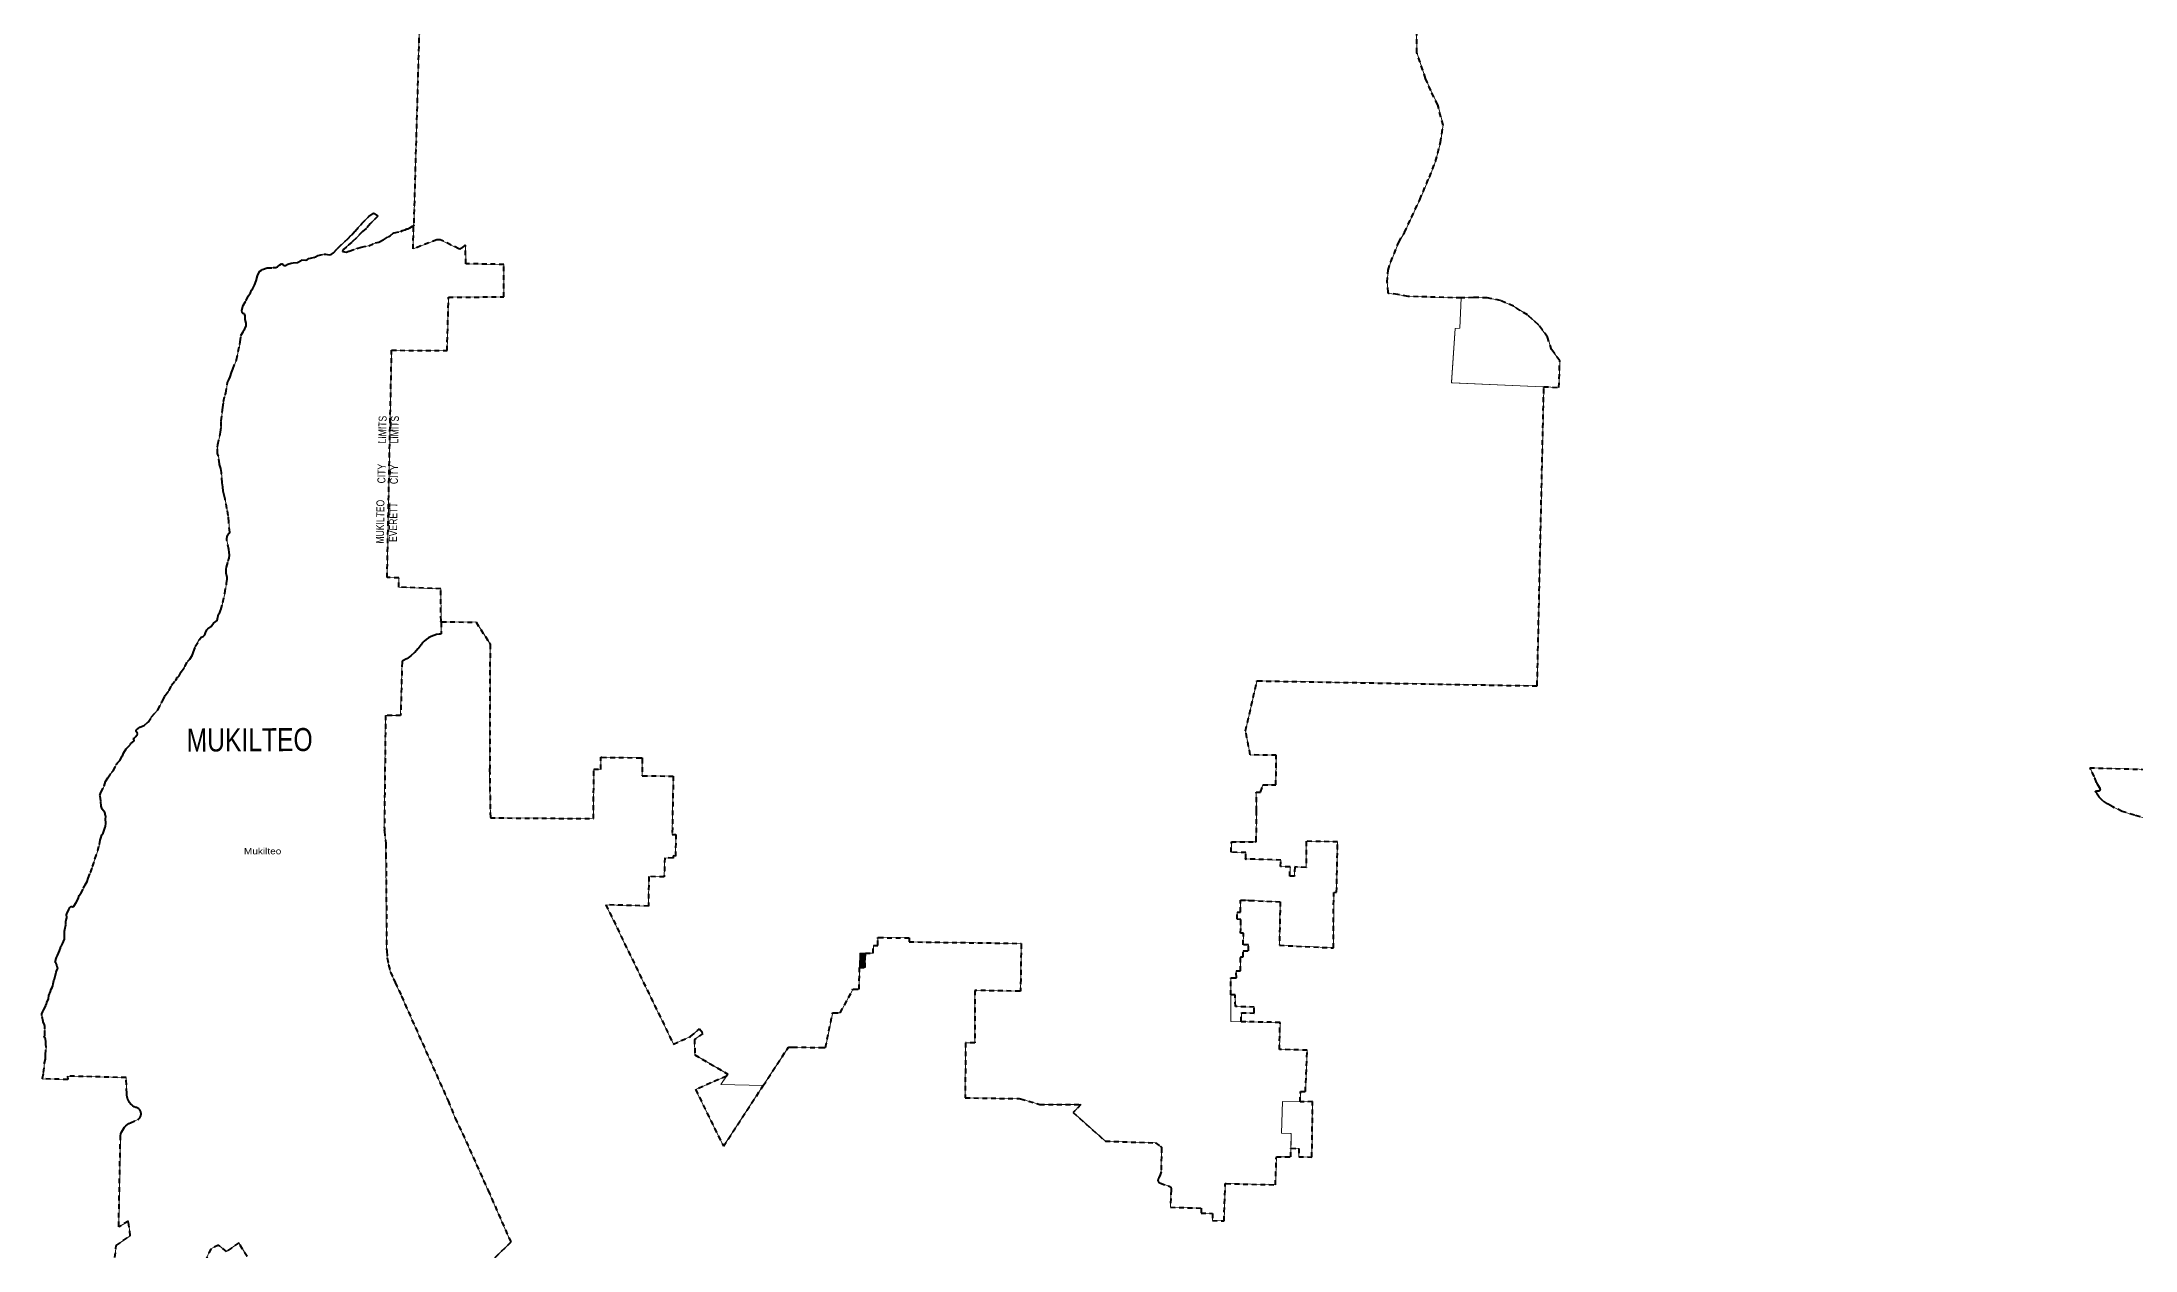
# Model space of a CAD drawing. Header units: feet. Extents: x -903180 to 1023491, y -707744 to 564635.
# Drawn here: x -327667 to -274972, y 142515 to 172923 of the extents above; entities that cross this region are included whole.
import ezdxf

# ---------------------------------------------------------------- set-up
doc = ezdxf.new("R2010")
doc.units = ezdxf.units.FT
doc.header["$LTSCALE"] = 80
doc.header["$PDMODE"] = 32
doc.header["$PDSIZE"] = 40
doc.linetypes.add('SHORT_DASHED', pattern=[2.7, 1.5, -1.2])
doc.layers.add('13', color=7, linetype='SHORT_DASHED', lineweight=40)
doc.layers.add('58', color=7, linetype='Continuous', lineweight=13)
for name, color, linetype in [('14', 7, 'Continuous'), ('15', 7, 'Continuous'), ('36', 7, 'Continuous')]:
    doc.layers.add(name, color=color, linetype=linetype)

msp = doc.modelspace()

# ---------------------------------------------------------------- hatches: boundary and pattern name
at = {"layer": '58'}
msp.add_hatch(color=256, dxfattribs=at).paths.add_polyline_path([(-307074.64, 149985.5), (-306934.54, 149988.1), (-306943.16, 149625.66), (-307083.69, 149625.49)])

# ---------------------------------------------------------------- linework, layer by layer
at = {"layer": '13'}
for p, q in [((-293055.08, 172654.9), (-293058.6, 173225.76)), ((-319184.71, 167886.34), (-319064.07, 167942.91)), ((-322895.04, 164604.69), (-322862.07, 164690.28)), ((-325298.49, 155440.83), (-325258.33, 155499.98)), ((-306934.54, 149988.1), (-306740.77, 149984.87)), ((-327265.49, 149607.32), (-327278.64, 149638.71)), ((-297737.6, 148941.4), (-297734.86, 149349.27)), ((-325488.62, 143240.23), (-325712.67, 143112.44))]:
    msp.add_line(p, q, dxfattribs=at)
for points in [[(-318071.22, 176692.96), (-318307.02, 168317.6), (-318315.13, 168297.6)], [(-297734.86, 149349.27), (-297734.75, 149371.27), (-297714.76, 149371.09), (-297597.82, 149370.04), (-297598.86, 149543.48), (-297496.98, 149541.47), (-297492.95, 149896.41), (-297427.65, 149896.16), (-297426.4, 150043.64), (-297291.27, 150045.65), (-297289.97, 150194.83), (-297422.91, 150194.38), (-297420.39, 150490.33), (-297488.96, 150490.33), (-297486.03, 150692.41), (-297485.74, 150712.35), (-297485.27, 150732.41), (-297482.77, 150838.01), (-297579.32, 150841.04), (-297577.95, 151022.28), (-297493.96, 151022.66), (-297490.91, 151323.25), (-297298.84, 151318.11), (-297278.67, 151316.72), (-297258.84, 151315.85), (-296494.61, 151282.43), (-296512.79, 150186.42), (-295153.69, 150121.01), (-295146.64, 151517.27), (-295072.73, 151519.7), (-295048.1, 152788.2), (-295836.65, 152804.03), (-295843.12, 152147.29), (-296127.69, 152157.13), (-296137.74, 151922.82), (-296251.58, 151926.72), (-296244.9, 152157.72), (-296485.85, 152167.67), (-296478.67, 152332.04), (-297362.07, 152358.74), (-297360.42, 152518.67), (-297725.28, 152530.7), (-297723.05, 152793.02), (-297115.54, 152788.98), (-297095.54, 152788.85), (-297095.44, 152808.88), (-297091.48, 153576.46), (-297094.64, 154044.34), (-296987.24, 154039.57), (-296928.42, 154227.7), (-296601.31, 154224.77), (-296593.63, 154967.42), (-297245.69, 154979.92), (-297364.52, 155580.29), (-297083.52, 156821.65), (-297079, 156841.62), (-297060.68, 156841.29), (-290044.05, 156714.91), (-290024.02, 156714.55), (-290023.61, 156733.39), (-289857.09, 164223.4), (-289856.65, 164243.33), (-289476, 164224.86), (-289455.41, 164897.51), (-289661.32, 165178.93), (-289764.28, 165494.67), (-289990.79, 165803.54), (-290265.34, 166050.64), (-290622.26, 166270.28), (-290951.72, 166414.42), (-291281.19, 166483.06), (-291631.24, 166489.92), (-291941.28, 166478.36), (-293275.79, 166518.03), (-293533.16, 166563.15), (-293756.46, 166594.6), (-293772.67, 166596.89), (-293775.13, 166617.42), (-293775.94, 166624.15), (-293799.61, 166873.97), (-293776.72, 167177.22), (-293708.06, 167389.22), (-293508.21, 167885.07), (-293367.85, 168128.86), (-293188.3, 168505.43), (-292982.07, 168951.9), (-292739.32, 169519.41), (-292583.56, 169910.77), (-292459.18, 170389.79), (-292393.81, 170831.78), (-292527.93, 171338.58), (-292704.83, 171695.39), (-292833.2, 172002.68), (-293055.08, 172654.9)], [(-322862.07, 164690.28), (-322763.96, 164922.9), (-322725.03, 165131.22), (-322685.25, 165303.24), (-322676.89, 165375.53), (-322655.8, 165530.01), (-322596.22, 165628.85), (-322574.56, 165676.52), (-322553.6, 165702.04), (-322527.12, 165773.73), (-322526.86, 165844.27), (-322550.03, 165937.71), (-322549.96, 166002.19), (-322551.27, 166024.4), (-322563.59, 166079.21), (-322607.52, 166090.7), (-322622.83, 166115.37), (-322635.36, 166164.14), (-322626.02, 166204.15), (-322599.15, 166287.92), (-322524.59, 166414.49), (-322472.81, 166521.64), (-322415.58, 166610.48), (-322391.44, 166672.17), (-322355.75, 166717.37), (-322310.85, 166798.55), (-322269, 166910.06), (-322245.89, 167002.01), (-322245.56, 167012.09), (-322234.08, 167056.04), (-322176.72, 167148.91), (-322139.47, 167179.96), (-322110.91, 167191.13), (-321992.63, 167237.7), (-321845.51, 167241.02), (-321776.86, 167246.87), (-321738.18, 167259.73), (-321674.13, 167310.06), (-321632.99, 167336.96), (-321612.74, 167340.34), (-321606.37, 167337.98), (-321585.82, 167303.75), (-321575.15, 167297.98), (-321571.9, 167296.22), (-321559.83, 167295.83), (-321531.66, 167294.93), (-321472.09, 167331.3), (-321388.71, 167356.82), (-321338.15, 167363.26), (-321231.08, 167373.91), (-321141.08, 167417.36), (-321122.33, 167436.91), (-321023.89, 167429.71), (-320983.2, 167442.5), (-320948.03, 167471.6), (-320818.37, 167495.64), (-320781.52, 167514.6), (-320718.05, 167546.82), (-320567.95, 167580.27), (-320559.84, 167582.02), (-320523.57, 167582.87), (-320435.51, 167565.92), (-320385.03, 167570.34), (-320321.1, 167616.65), (-320220.98, 167724.26), (-320202.02, 167749.85), (-319961.34, 167969.82), (-319863.55, 168067.42), (-319783.98, 168161.6), (-319612.73, 168351.55), (-319437.85, 168529.3), (-319353.36, 168589.05), (-319338.88, 168600.68), (-319318.44, 168610.09), (-319304.49, 168605.62), (-319215.78, 168546.32), (-319210.01, 168538.08), (-319401.64, 168340.72), (-319501.96, 168227.07), (-319601.38, 168141.6), (-319757.51, 167983.4), (-319863.42, 167884.04), (-319996.05, 167767.4), (-320062.57, 167703.04), (-320096.32, 167655.76), (-320096.71, 167643.68), (-320090.67, 167643.48), (-320002.48, 167630.56), (-319939.34, 167652.72), (-319927.14, 167656.35), (-319741.75, 167722.93), (-319625.91, 167755.47), (-319433.44, 167791.59), (-319270.05, 167862.89), (-319184.71, 167886.34)], [(-319064.07, 167942.91), (-318950.9, 168017.87), (-318897.88, 168038.32), (-318816.89, 168114.3), (-318800.6, 168119.83), (-318626.44, 168150.48), (-318585.36, 168175.36), (-318530.52, 168189.71), (-318522.28, 168195.49), (-318481.27, 168218.36), (-318452.98, 168221.47), (-318401.9, 168244.01), (-318335.13, 168285.25), (-318315.13, 168297.6)], [(-317622.75, 158329.3), (-317618.22, 158349.3), (-317626.66, 159158.2), (-318684.65, 159201.06), (-318678.91, 159430.86), (-318975.4, 159443.38), (-318862.75, 165161.76), (-317465.8, 165151.9), (-317429.25, 166500.87), (-316040.07, 166503.26), (-316036.67, 167321.64), (-316997.77, 167339), (-316999.19, 167790.5), (-316999.24, 167808.15), (-317019.25, 167796.81), (-317128.97, 167718.06), (-317145.16, 167706.44), (-317168.97, 167717.8), (-317638.37, 167941.76), (-317722.94, 167941.56), (-318321.72, 167710.65), (-318310.09, 168277.6), (-318315.13, 168297.6)], [(-325258.33, 155499.98), (-325261.7, 155520.25), (-325290.5, 155563.48), (-325289.09, 155607.77), (-325280.98, 155609.52), (-325196.37, 155673.3), (-325092.09, 155722.33), (-324994.84, 155803.83), (-324904, 155935.92), (-324751.25, 156114.37), (-324650.89, 156292.49), (-324648.16, 156314.57), (-324627.27, 156338.08), (-324569.07, 156457.1), (-324560.37, 156476.97), (-324465.77, 156600.88), (-324401.21, 156729.78), (-324294.41, 156857.32), (-324268.72, 156904.86), (-324266.06, 156924.92), (-324247.7, 156932.39), (-324214.41, 156965.57), (-324156.59, 157072.53), (-324063.75, 157204.54), (-323988.93, 157339.16), (-323943, 157390.07), (-323883.76, 157478.84), (-323870.39, 157518.71), (-323846.64, 157568.32), (-323803.95, 157705.99), (-323712.2, 157866.25), (-323701.69, 157880.02), (-323653.29, 157944.97), (-323604.56, 157957.49), (-323567.06, 157996.59), (-323545.19, 158050.3), (-323510.54, 158125.75), (-323489.58, 158151.27), (-323407.17, 158209.07), (-323386.16, 158236.61), (-323345.92, 158297.78), (-323284.41, 158332.07), (-323257.29, 158361.42), (-323243.8, 158405.32), (-323216.02, 158517.27), (-323184.29, 158564.61), (-323168.66, 158612.47), (-323164.11, 158628.44), (-323111.82, 158814.16), (-323062.12, 159044.29), (-323015.92, 159290.66), (-322998.41, 159396.89), (-323001.07, 159439.3), (-323029.68, 159551.05), (-323030.52, 159649.82), (-323022.74, 159703.98), (-322977.45, 159859.69), (-322954.93, 159933.52), (-322944.55, 160005.73), (-322954.15, 160082.62), (-322957.99, 160151.25), (-323007.05, 160378.53), (-323010.42, 160398.78), (-323001.4, 160491.19), (-322965.52, 160542.43), (-322940.73, 160561.78), (-322938, 160583.86), (-322960, 160838.47), (-322972.73, 161006.13), (-323007.45, 161178.53), (-323054.1, 161417.82), (-323081.1, 161517.43), (-323101.99, 161618.86), (-323108.55, 161727.89), (-323131.46, 161829.38), (-323145.48, 162081.73), (-323162.16, 162189.06), (-323195.25, 162286.86), (-323192.72, 162302.89), (-323218.67, 162497.18), (-323244.7, 162564.52), (-323247.68, 162721.8), (-323237.51, 162787.96), (-323166.98, 163102.08), (-323152.25, 163246.69), (-323149.85, 163383.65), (-323110.79, 163720.94), (-323091.84, 163871.46), (-323054.08, 164043.54), (-323038.83, 164079.33), (-322993.73, 164353.96), (-322970.11, 164399.54), (-322959.54, 164415.32), (-322922.88, 164490.72), (-322895.04, 164604.69)], [(-317622.75, 158329.3), (-317617.8, 158309.3), (-317615.02, 158042.48), (-317614.81, 158022.74), (-317637.62, 158020.63), (-317662.76, 158018.31), (-317733.19, 158005.69), (-317801.91, 157985.76), (-317868.18, 157958.77), (-317931.26, 157924.99), (-317990.46, 157884.81), (-318045.14, 157838.66), (-318076.81, 157805.67), (-318096.79, 157784.85), (-318109.23, 157765.67), (-318121.76, 157746.36), (-318198.54, 157644.76), (-318285.52, 157551.74), (-318381.74, 157468.32), (-318486.16, 157395.42), (-318577.63, 157344.88), (-318597.34, 157334.72), (-318597.91, 157313.83), (-318634.69, 155973.36), (-319014.52, 155972.97), (-319045.84, 153171.03), (-319046.07, 153151.03), (-319045.01, 153131.03), (-319045.47, 153097.32), (-319045.62, 153085.89), (-319042.54, 153057.32), (-319008.45, 152740.87), (-319004.65, 152481), (-318986.97, 150080.54), (-318986.83, 150060.35), (-318985.35, 150040.54), (-318973, 149874.58), (-318939.8, 149691.08), (-318887.6, 149512.05), (-318816.98, 149339.46), (-318773.56, 149253.52), (-318614.62, 148906.6), (-317439.91, 146271.1), (-317259.93, 145838.56), (-317076.66, 145447.78), (-316433.68, 144016.32), (-315860.02, 142715.58), (-316350.88, 142240.4)], [(-317622.75, 158329.3), (-317602.75, 158329.04), (-316736, 158317.65), (-316400.23, 157796.42), (-316384.33, 157771.73), (-316384.37, 157756.42), (-316393.24, 154646.07), (-316395.69, 154626.07), (-316395.38, 154606.07), (-316376.85, 153393.96), (-313782.3, 153375.2), (-313770.65, 154615.64), (-313595.93, 154614.9), (-313593.59, 154897.48), (-313593.43, 154917.48), (-313573.43, 154917.24), (-312576.32, 154905.39), (-312556.32, 154905.15), (-312556.38, 154885.15), (-312557.51, 154470.16), (-312557.55, 154452.36), (-312537.56, 154452.13), (-311773.14, 154443.61), (-311797.93, 152973.24), (-311705.21, 152975.94), (-311719.11, 152433.59), (-311777.28, 152435.32), (-311777.28, 152380.39), (-311987.45, 152386.54), (-312000.85, 151906.81), (-312387.93, 151914.83), (-312395.93, 151175.11), (-313468.68, 151205.71), (-311768.92, 147698.48), (-311334.21, 147892.02), (-311114.13, 148082.38), (-311026.57, 147970), (-311235.64, 147816.25), (-311231.12, 147431.63), (-310397.22, 146947.13), (-310433.3, 146894.79), (-311209.25, 146554.54), (-310509.86, 145128.72), (-309508.92, 146654.03), (-308873.52, 147621.31), (-308800.78, 147622.43), (-308780.88, 147622.4), (-308760.78, 147622.22), (-308072.16, 147616.04), (-307940.79, 147612.19), (-307759.76, 148489.38), (-307740.91, 148489.38), (-307566.58, 148489.38), (-307258.65, 149060.04), (-307247.88, 149079.99), (-307233.76, 149079.87)], [(-327278.64, 149638.71), (-327286.93, 149696.62), (-327308.37, 149728.67), (-327330.91, 149760.5), (-327320.37, 149794.63), (-327305.39, 149852.24), (-327299.53, 149875.66), (-327272.57, 149933.14), (-327222.73, 150048.74), (-327215.88, 150068.2), (-327200.53, 150113.12), (-327193.99, 150131.85), (-327187.36, 150150.97), (-327185.67, 150153.73), (-327175.95, 150172.52), (-327149.98, 150221.68), (-327136.56, 150247.02), (-327132.03, 150257.9), (-327122.7, 150281.77), (-327098.99, 150342.41), (-327100.15, 150437.75), (-327100.21, 150539.16), (-327090.61, 150586.22), (-327062.45, 150713.05), (-327062.01, 150781.99), (-327052.84, 150825.29), (-327038.93, 150880.97), (-327039.92, 150894.01), (-327043.23, 150955.21), (-327039.37, 150979.52), (-326988.85, 151083.25), (-326980.46, 151101.37), (-326962.79, 151138.05), (-326948.43, 151153.51), (-326940.04, 151161.02), (-326920.6, 151165.88), (-326903.82, 151159.25), (-326896.75, 151157.49), (-326870.69, 151151.74), (-326858.32, 151168.09), (-326803.99, 151264.42), (-326754.95, 151355.89), (-326723.79, 151439.41), (-326690.9, 151480.06), (-326683.84, 151493.32), (-326616.25, 151621.02), (-326593.72, 151685.98), (-326574.73, 151705.42), (-326529.45, 151788.94), (-326500.29, 151873.78), (-326442.87, 152014.52), (-326389.12, 152167.19), (-326330.92, 152356.41), (-326260.45, 152569.27), (-326219.37, 152724.8), (-326197.05, 152832.17), (-326186.01, 152882.1), (-326153.32, 152964.73), (-326123.94, 153006.26), (-326098.32, 153087.56), (-326076.28, 153156.96), (-326068.29, 153172.4), (-326058.57, 153258.12), (-326062.99, 153366.82), (-326053.27, 153415.42), (-326063.93, 153460.57), (-326070.28, 153480.57), (-326075.05, 153500.57), (-326081, 153525.56), (-326144.52, 153616.26), (-326176.45, 153687.81), (-326186.32, 153819.1), (-326204.17, 153952.67), (-326179.45, 154032.47), (-326097.7, 154195.07), (-326065.91, 154306.89), (-326002.39, 154403.58), (-325907.21, 154545.6), (-325871.85, 154580.73), (-325794.71, 154725.34), (-325788.16, 154741.25), (-325766.75, 154780.86), (-325702.38, 154841.26), (-325638.47, 154950.03), (-325611.87, 155025.74), (-325548.16, 155128.47), (-325444.14, 155231.92), (-325426.95, 155265.62), (-325389.97, 155288.62), (-325346.24, 155333.55), (-325343.84, 155345.56), (-325358.76, 155382.31), (-325350.14, 155400.18), (-325331.64, 155411.67), (-325298.49, 155440.83)], [(-274640.23, 153360.06), (-274990.66, 153458.53), (-275296.08, 153557.18), (-275536.63, 153671.52), (-275563.19, 153684.15), (-275576.63, 153692.41), (-275665.07, 153746.77), (-275782.57, 153821.61), (-275879.6, 153912.19), (-275949.94, 154028.46), (-275967.23, 154073.16), (-275947.19, 154066.72), (-275947.07, 154072.78), (-275882.59, 154071.54), (-275845.74, 154101.08), (-275853.22, 154131.47), (-275909.88, 154225.3), (-275921.62, 154243.68), (-275929.25, 154266.01), (-275947.04, 154284.5), (-276002.61, 154434.78), (-276087.87, 154613.86), (-276096.7, 154627.69), (-276113.72, 154652.64), (-273834.88, 154590.53)], [(-306740.77, 149984.87), (-306733.37, 150183.91), (-306622.45, 150183.91), (-306622.44, 150357.53), (-306622.44, 150380.38), (-306602.44, 150380.17), (-305834.06, 150372.13), (-305833.6, 150272.67), (-303033.36, 150234.25), (-303013.36, 150233.97), (-303013.66, 150213.76), (-303026.88, 149331.99), (-303031.41, 149051.89), (-303031.73, 149031.95), (-303048.08, 149032.21), (-304184.27, 149050.45), (-304181.84, 147729.86), (-304417.6, 147731.44), (-304421.38, 146346.62), (-303072.8, 146328.19), (-303062.79, 146328.05), (-303032.8, 146319.52), (-302544.38, 146180.55), (-301515.73, 146177.36), (-301707.53, 145978.8), (-300895.35, 145257.65), (-299634.32, 145214.82), (-299505.79, 145120.74), (-299482.02, 145103.34), (-299482.26, 145086.1), (-299490.58, 144482.44), (-299517.17, 144405.7), (-299551.64, 144332.16), (-299555.15, 144325.66), (-299559.92, 144318.81), (-299563.95, 144311.5), (-299567.2, 144303.81), (-299569.62, 144295.83), (-299571.2, 144287.63), (-299571.91, 144279.31), (-299571.74, 144270.97), (-299570.71, 144262.69), (-299568.81, 144254.56), (-299566.08, 144246.67), (-299562.54, 144239.11), (-299558.22, 144231.97), (-299553.19, 144225.31), (-299547.48, 144219.22), (-299541.17, 144213.76), (-299534.32, 144208.98), (-299527.01, 144204.95), (-299519.32, 144201.71), (-299511.34, 144199.28), (-299509.27, 144198.8), (-299312.36, 144132.47), (-299288.9, 144125.89), (-299272.36, 144118.99), (-299270.95, 144118.21), (-299264.9, 144113.96), (-299259.34, 144109.1), (-299254.31, 144103.69), (-299249.87, 144097.78), (-299246.08, 144091.45), (-299242.97, 144084.75), (-299240.58, 144077.76), (-299238.93, 144070.56), (-299238.84, 144069.79), (-299238.41, 144049.79), (-299239.17, 144029.79), (-299255.67, 143594.43), (-298482.09, 143573.66), (-298487.02, 143445.46), (-298195.28, 143439.06), (-298197.77, 143256.72), (-297908.23, 143251.41), (-297876.68, 144168.85), (-297875.99, 144188.85), (-297856.04, 144188.37), (-296612.96, 144158.45), (-296590.34, 144860.28), (-296228.1, 144860.3), (-296222.71, 145078.46), (-296022.33, 145073.79), (-296024.97, 144863.79), (-295695.05, 144856.1), (-295677.49, 146251.07), (-295994.49, 146243.57), (-295983.6, 146507.31), (-295857.84, 146506.12), (-295814.09, 147546.58), (-296512.4, 147563.96), (-296497.82, 148244.71), (-297474.06, 148262.45), (-297471.48, 148489.35), (-297149.7, 148482.5), (-297146.28, 148631.48), (-297623.03, 148646.08)], [(-307233.76, 149079.87), (-307094.39, 149078.66), (-307083.69, 149625.49), (-306943.16, 149625.66), (-306934.54, 149988.1)], [(-325712.67, 143112.44), (-325732.67, 143099.04), (-325732.28, 143119.04), (-325687.98, 145391.14), (-325676.59, 145438.38), (-325660.33, 145484.17), (-325639.37, 145528.01), (-325613.94, 145569.42), (-325584.32, 145607.95), (-325550.84, 145643.17), (-325513.86, 145674.69), (-325473.79, 145702.18), (-325437.73, 145722.09), (-325251.3, 145800.11), (-325236.79, 145809.68), (-325223.36, 145820.72), (-325211.15, 145833.1), (-325200.31, 145846.69), (-325190.94, 145861.34), (-325183.16, 145876.88), (-325177.05, 145893.16), (-325172.67, 145909.98), (-325170.07, 145927.17), (-325169.29, 145944.54), (-325170.32, 145961.89), (-325173.17, 145979.04), (-325177.79, 145995.8), (-325184.13, 146011.99), (-325192.14, 146027.42), (-325201.71, 146041.93), (-325212.75, 146055.37), (-325225.13, 146067.57), (-325238.72, 146078.41), (-325253.36, 146087.78), (-325268.91, 146095.56), (-325285.18, 146101.67), (-325302.01, 146106.05), (-325304.75, 146106.59), (-325339.82, 146124.06), (-325372.88, 146145.11), (-325403.56, 146169.49), (-325431.52, 146196.95), (-325456.45, 146227.18), (-325478.09, 146259.85), (-325496.19, 146294.6), (-325510.57, 146331.06), (-325521.05, 146368.81), (-325527.53, 146407.46), (-325529.94, 146446.57), (-325529.82, 146459.93), (-325548.41, 146855.43), (-327018.59, 146893.47), (-327014.5, 146807.95), (-327634.76, 146825.5), (-327651.82, 146825.99), (-327648.1, 146846.07), (-327622.3, 146985.41), (-327600.47, 147229.21), (-327575.01, 147323.83), (-327571.37, 147432.99), (-327559.58, 147615.91), (-327562.68, 147704.77), (-327564, 147753.85), (-327573.73, 147834.09), (-327593.62, 147858.19), (-327610.3, 147905.05), (-327593.07, 147903.72), (-327593.19, 147920.6), (-327590.19, 148087.63), (-327593.19, 148117.1), (-327593.29, 148140.68), (-327597.49, 148187.98), (-327633.73, 148263.59), (-327636.85, 148269.93), (-327666.66, 148416.99), (-327664.45, 148463.41), (-327644.78, 148519.55), (-327621.36, 148553.59), (-327564.76, 148672.05), (-327550.65, 148711.97), (-327539.6, 148743.26), (-327502.69, 148842.28), (-327493.05, 148921.75), (-327450.74, 149026.08), (-327429.5, 149081.41), (-327411.01, 149124.55), (-327394.21, 149170.09), (-327383.72, 149217.84), (-327365.27, 149298.96), (-327352.67, 149332.56), (-327324.72, 149443.74), (-327316.98, 149472.26), (-327308.59, 149506.3), (-327297.09, 149534.82), (-327265.49, 149607.32)], [(-297623.03, 148646.08), (-297628.11, 148940.55), (-297737.6, 148941.4)], [(-325830, 142329.74), (-325797.21, 142631.96), (-325440.44, 142877.32), (-325488.62, 143240.23)], [(-322500.63, 142356.8), (-322707.96, 142695.54), (-323017.87, 142481.3), (-323219.19, 142638.04), (-323416.01, 142544.12), (-323555.1, 142246.67)]]:
    msp.add_lwpolyline(points, dxfattribs=at)
at = {"layer": '58'}
for points in [[(-318071.22, 176692.96), (-318307.02, 168317.6), (-318315.13, 168297.6)], [(-297725.28, 152530.7), (-297723.05, 152793.02), (-297115.54, 152788.98), (-297095.54, 152788.85), (-297095.44, 152808.88), (-297091.48, 153576.46), (-297094.64, 154044.34), (-296987.24, 154039.57), (-296928.42, 154227.7), (-296601.31, 154224.77), (-296593.63, 154967.42), (-297245.69, 154979.92), (-297364.52, 155580.29), (-297083.52, 156821.65), (-297079, 156841.62), (-297060.68, 156841.29), (-290044.05, 156714.91), (-290024.02, 156714.55), (-290023.61, 156733.39), (-289857.09, 164223.4), (-289856.65, 164243.33), (-289878.27, 164244.23), (-292160.26, 164338.48), (-292178.89, 164339.25), (-292177.58, 164359.31), (-292090.14, 165705.8), (-291975.71, 165717.92), (-291941.28, 166478.36), (-293275.79, 166518.03), (-293533.16, 166563.15), (-293756.46, 166594.6), (-293772.67, 166596.89), (-293775.13, 166617.42), (-293775.94, 166624.15), (-293799.61, 166873.97), (-293776.72, 167177.22), (-293708.06, 167389.22), (-293508.21, 167885.07), (-293367.85, 168128.86), (-293188.3, 168505.43), (-292982.07, 168951.9), (-292739.32, 169519.41), (-292583.56, 169910.77), (-292459.18, 170389.79), (-292393.81, 170831.78), (-292527.93, 171338.58), (-292704.83, 171695.39), (-292833.2, 172002.68), (-293055.08, 172654.9), (-293058.6, 173225.76)], [(-319064.07, 167942.91), (-319184.71, 167886.34), (-319270.05, 167862.89), (-319433.44, 167791.59), (-319625.91, 167755.47), (-319741.75, 167722.93), (-319927.14, 167656.35), (-319939.34, 167652.72), (-320002.48, 167630.56), (-320090.67, 167643.48), (-320096.71, 167643.68), (-320096.32, 167655.76), (-320062.57, 167703.04), (-319996.05, 167767.4), (-319863.42, 167884.04), (-319757.51, 167983.4), (-319601.38, 168141.6), (-319501.96, 168227.07), (-319401.64, 168340.72), (-319210.01, 168538.08), (-319215.78, 168546.32), (-319304.49, 168605.62), (-319318.44, 168610.09), (-319338.88, 168600.68), (-319353.36, 168589.05), (-319437.85, 168529.3), (-319612.73, 168351.55), (-319783.98, 168161.6), (-319863.55, 168067.42), (-319961.34, 167969.82), (-320202.02, 167749.85), (-320220.98, 167724.26), (-320321.1, 167616.65), (-320385.03, 167570.34), (-320435.51, 167565.92), (-320523.57, 167582.87), (-320559.84, 167582.02), (-320567.95, 167580.27), (-320718.05, 167546.82), (-320781.52, 167514.6), (-320818.37, 167495.64), (-320948.03, 167471.6), (-320983.2, 167442.5), (-321023.89, 167429.71), (-321122.33, 167436.91), (-321141.08, 167417.36), (-321231.08, 167373.91), (-321338.15, 167363.26), (-321388.71, 167356.82), (-321472.09, 167331.3), (-321531.66, 167294.93), (-321559.83, 167295.83), (-321571.9, 167296.22), (-321575.15, 167297.98), (-321585.82, 167303.75), (-321606.37, 167337.98), (-321612.74, 167340.34), (-321632.99, 167336.96), (-321674.13, 167310.06), (-321738.18, 167259.73), (-321776.86, 167246.87), (-321845.51, 167241.02), (-321992.63, 167237.7), (-322110.91, 167191.13), (-322139.47, 167179.96), (-322176.72, 167148.91), (-322234.08, 167056.04), (-322245.56, 167012.09), (-322245.89, 167002.01), (-322269, 166910.06), (-322310.85, 166798.55), (-322355.75, 166717.37), (-322391.44, 166672.17), (-322415.58, 166610.48), (-322472.81, 166521.64), (-322524.59, 166414.49), (-322599.15, 166287.92), (-322626.02, 166204.15), (-322635.36, 166164.14), (-322622.83, 166115.37), (-322607.52, 166090.7), (-322563.59, 166079.21), (-322551.27, 166024.4), (-322549.96, 166002.19), (-322550.03, 165937.71), (-322526.86, 165844.27), (-322527.12, 165773.73), (-322553.6, 165702.04), (-322574.56, 165676.52), (-322596.22, 165628.85), (-322655.8, 165530.01), (-322676.89, 165375.53), (-322685.25, 165303.24), (-322725.03, 165131.22), (-322763.96, 164922.9), (-322862.07, 164690.28), (-322895.04, 164604.69), (-322922.88, 164490.72), (-322959.54, 164415.32), (-322970.11, 164399.54), (-322993.73, 164353.96)], [(-318315.13, 168297.6), (-318335.13, 168285.25), (-318401.9, 168244.01), (-318452.98, 168221.47), (-318481.27, 168218.36), (-318522.28, 168195.49), (-318530.52, 168189.71), (-318585.36, 168175.36), (-318626.44, 168150.48), (-318800.6, 168119.83), (-318816.89, 168114.3), (-318897.88, 168038.32), (-318950.9, 168017.87), (-319064.07, 167942.91)], [(-317622.75, 158329.3), (-317618.22, 158349.3), (-317626.66, 159158.2), (-318684.65, 159201.06), (-318678.91, 159430.86), (-318975.4, 159443.38), (-318862.75, 165161.76), (-317465.8, 165151.9), (-317429.25, 166500.87), (-316040.07, 166503.26), (-316036.67, 167321.64), (-316997.77, 167339), (-316999.19, 167790.5), (-316999.24, 167808.15), (-317019.25, 167796.81), (-317128.97, 167718.06), (-317145.16, 167706.44), (-317168.97, 167717.8), (-317638.37, 167941.76), (-317722.94, 167941.56), (-318321.72, 167710.65), (-318310.09, 168277.6), (-318315.13, 168297.6)], [(-318315.13, 168297.6), (-318310.09, 168277.6), (-318321.72, 167710.65), (-317722.94, 167941.56), (-317638.37, 167941.76), (-317168.97, 167717.8), (-317145.16, 167706.44), (-317128.97, 167718.06), (-317019.25, 167796.81), (-316999.24, 167808.15), (-316999.19, 167790.5), (-316997.77, 167339), (-316036.67, 167321.64), (-316040.07, 166503.26), (-317429.25, 166500.87), (-317465.8, 165151.9), (-318862.75, 165161.76), (-318975.4, 159443.38), (-318678.91, 159430.86), (-318684.65, 159201.06), (-317626.66, 159158.2), (-317618.22, 158349.3), (-317622.75, 158329.3)], [(-322993.73, 164353.96), (-323038.83, 164079.33), (-323054.08, 164043.54), (-323091.84, 163871.46), (-323110.79, 163720.94), (-323149.85, 163383.65), (-323152.25, 163246.69), (-323166.98, 163102.08), (-323237.51, 162787.96), (-323247.68, 162721.8), (-323244.7, 162564.52), (-323218.67, 162497.18), (-323192.72, 162302.89), (-323195.25, 162286.86), (-323162.16, 162189.06), (-323145.48, 162081.73), (-323131.46, 161829.38), (-323108.55, 161727.89), (-323101.99, 161618.86), (-323081.1, 161517.43), (-323054.1, 161417.82), (-323007.45, 161178.53), (-322972.73, 161006.13), (-322960, 160838.47), (-322938, 160583.86), (-322940.73, 160561.78), (-322965.52, 160542.43), (-323001.4, 160491.19), (-323010.42, 160398.78), (-323007.05, 160378.53), (-322957.99, 160151.25), (-322954.15, 160082.62), (-322944.55, 160005.73), (-322954.93, 159933.52), (-322977.45, 159859.69), (-323022.74, 159703.98), (-323030.52, 159649.82), (-323029.68, 159551.05), (-323001.07, 159439.3), (-322998.41, 159396.89), (-323015.92, 159290.66), (-323062.12, 159044.29), (-323111.82, 158814.16), (-323164.11, 158628.44), (-323168.66, 158612.47), (-323184.29, 158564.61), (-323216.02, 158517.27), (-323243.8, 158405.32), (-323257.29, 158361.42), (-323284.41, 158332.07), (-323345.92, 158297.78), (-323386.16, 158236.61), (-323407.17, 158209.07), (-323489.58, 158151.27), (-323510.54, 158125.75), (-323545.19, 158050.3), (-323567.06, 157996.59), (-323604.56, 157957.49), (-323653.29, 157944.97), (-323701.69, 157880.02), (-323712.2, 157866.25), (-323803.95, 157705.99), (-323846.64, 157568.32), (-323870.39, 157518.71), (-323883.76, 157478.84), (-323943, 157390.07), (-323988.93, 157339.16), (-324063.75, 157204.54), (-324156.59, 157072.53), (-324214.41, 156965.57), (-324247.7, 156932.39), (-324266.06, 156924.92), (-324268.72, 156904.86), (-324294.41, 156857.32), (-324401.21, 156729.78), (-324465.77, 156600.88), (-324560.37, 156476.97), (-324569.07, 156457.1), (-324627.27, 156338.08), (-324648.16, 156314.57), (-324650.89, 156292.49), (-324751.25, 156114.37), (-324904, 155935.92), (-324994.84, 155803.83), (-325092.09, 155722.33), (-325196.37, 155673.3), (-325280.98, 155609.52), (-325289.09, 155607.77), (-325290.5, 155563.48), (-325261.7, 155520.25), (-325258.33, 155499.98), (-325298.49, 155440.83), (-325331.64, 155411.67), (-325350.14, 155400.18), (-325358.76, 155382.31), (-325343.84, 155345.56), (-325346.24, 155333.55), (-325389.97, 155288.62), (-325426.95, 155265.62), (-325444.14, 155231.92), (-325548.16, 155128.47)], [(-316350.88, 142240.4), (-315860.02, 142715.58), (-316433.68, 144016.32), (-317076.66, 145447.78), (-317259.93, 145838.56), (-317439.91, 146271.1), (-318614.62, 148906.6), (-318773.56, 149253.52), (-318816.98, 149339.46), (-318887.6, 149512.05), (-318939.8, 149691.08), (-318973, 149874.58), (-318985.35, 150040.54), (-318986.83, 150060.35), (-318986.97, 150080.54), (-319004.65, 152481), (-319008.45, 152740.87), (-319042.54, 153057.32), (-319045.62, 153085.89), (-319045.47, 153097.32), (-319045.01, 153131.03), (-319046.07, 153151.03), (-319045.84, 153171.03), (-319014.52, 155972.97), (-318634.69, 155973.36), (-318597.91, 157313.83), (-318597.34, 157334.72), (-318577.63, 157344.88), (-318486.16, 157395.42), (-318381.74, 157468.32), (-318285.52, 157551.74), (-318198.54, 157644.76), (-318121.76, 157746.36), (-318109.23, 157765.67), (-318096.79, 157784.85), (-318076.81, 157805.67), (-318045.14, 157838.66), (-317990.46, 157884.81), (-317931.26, 157924.99), (-317868.18, 157958.77), (-317801.91, 157985.76), (-317733.19, 158005.69), (-317662.76, 158018.31), (-317637.62, 158020.63), (-317614.81, 158022.74), (-317615.02, 158042.48), (-317617.8, 158309.3), (-317622.75, 158329.3)], [(-317622.75, 158329.3), (-317602.75, 158329.04), (-316736, 158317.65), (-316400.23, 157796.42), (-316384.33, 157771.73), (-316384.37, 157756.42), (-316393.24, 154646.07), (-316395.69, 154626.07), (-316395.38, 154606.07), (-316376.85, 153393.96), (-313782.3, 153375.2), (-313770.65, 154615.64), (-313595.93, 154614.9), (-313593.59, 154897.48), (-313593.43, 154917.48), (-313573.43, 154917.24), (-312576.32, 154905.39), (-312556.32, 154905.15), (-312556.38, 154885.15), (-312557.51, 154470.16), (-312557.55, 154452.36), (-312537.56, 154452.13), (-311773.14, 154443.61), (-311797.93, 152973.24), (-311705.21, 152975.94), (-311719.11, 152433.59), (-311777.28, 152435.32), (-311777.28, 152380.39), (-311987.45, 152386.54), (-312000.85, 151906.81), (-312387.93, 151914.83), (-312395.93, 151175.11), (-313468.68, 151205.71), (-311768.92, 147698.48), (-311334.21, 147892.02), (-311114.13, 148082.38), (-311026.57, 147970), (-311235.64, 147816.25), (-311231.12, 147431.63), (-310397.22, 146947.13), (-310575.17, 146680.03), (-309508.92, 146654.03), (-308873.52, 147621.31), (-308800.78, 147622.43), (-308780.88, 147622.4), (-308760.78, 147622.22), (-308072.16, 147616.04), (-307940.43, 147611.54)], [(-325548.16, 155128.47), (-325611.87, 155025.74), (-325638.47, 154950.03), (-325702.38, 154841.26), (-325766.75, 154780.86), (-325788.16, 154741.25), (-325794.71, 154725.34), (-325871.85, 154580.73), (-325907.21, 154545.6), (-326002.39, 154403.58), (-326065.91, 154306.89), (-326097.7, 154195.07), (-326179.45, 154032.47), (-326204.17, 153952.67), (-326186.32, 153819.1), (-326176.45, 153687.81), (-326144.52, 153616.26), (-326081, 153525.56), (-326075.05, 153500.57), (-326070.28, 153480.57), (-326063.93, 153460.57), (-326053.27, 153415.42), (-326062.99, 153366.82), (-326058.57, 153258.12), (-326068.29, 153172.4), (-326076.28, 153156.96), (-326098.32, 153087.56), (-326123.94, 153006.26), (-326153.32, 152964.73), (-326186.01, 152882.1), (-326197.05, 152832.17), (-326219.37, 152724.8), (-326260.45, 152569.27), (-326330.92, 152356.41), (-326389.12, 152167.19), (-326442.87, 152014.52), (-326500.29, 151873.78), (-326529.45, 151788.94), (-326574.73, 151705.42), (-326593.72, 151685.98), (-326616.25, 151621.02), (-326683.84, 151493.32), (-326690.9, 151480.06), (-326723.79, 151439.41), (-326754.95, 151355.89), (-326803.99, 151264.42), (-326858.32, 151168.09), (-326870.69, 151151.74), (-326896.75, 151157.49), (-326903.82, 151159.25), (-326920.6, 151165.88), (-326940.04, 151161.02), (-326948.43, 151153.51), (-326962.79, 151138.05), (-326980.46, 151101.37), (-326988.85, 151083.25), (-327039.37, 150979.52), (-327043.23, 150955.21), (-327039.92, 150894.01), (-327038.93, 150880.97), (-327052.84, 150825.29), (-327062.01, 150781.99), (-327062.45, 150713.05), (-327090.61, 150586.22), (-327100.21, 150539.16), (-327100.15, 150437.75), (-327098.99, 150342.41), (-327122.7, 150281.77), (-327132.03, 150257.9), (-327136.56, 150247.02), (-327149.98, 150221.68), (-327175.95, 150172.52), (-327185.67, 150153.73), (-327187.36, 150150.97), (-327193.99, 150131.85), (-327200.53, 150113.12), (-327215.88, 150068.2), (-327222.73, 150048.74), (-327272.57, 149933.14), (-327299.53, 149875.66), (-327305.39, 149852.24), (-327320.37, 149794.63), (-327330.91, 149760.5), (-327308.37, 149728.67), (-327286.93, 149696.62), (-327278.64, 149638.71), (-327265.49, 149607.32), (-327297.09, 149534.82), (-327308.59, 149506.3), (-327316.98, 149472.26), (-327324.72, 149443.74), (-327352.67, 149332.56), (-327365.27, 149298.96), (-327383.72, 149217.84), (-327394.21, 149170.09), (-327411.01, 149124.55), (-327429.5, 149081.41), (-327450.74, 149026.08), (-327493.05, 148921.75), (-327502.69, 148842.28), (-327539.6, 148743.26)], [(-273315.62, 154576.34), (-276113.72, 154652.64), (-276096.7, 154627.69), (-276087.87, 154613.86), (-276002.61, 154434.78), (-275947.04, 154284.5), (-275929.25, 154266.01), (-275921.62, 154243.68), (-275909.88, 154225.3), (-275853.22, 154131.47), (-275845.74, 154101.08), (-275882.59, 154071.54), (-275947.07, 154072.78), (-275947.19, 154066.72), (-275967.23, 154073.16), (-275949.94, 154028.46), (-275879.6, 153912.19), (-275782.57, 153821.61), (-275665.07, 153746.77), (-275576.63, 153692.41), (-275563.19, 153684.15), (-275536.63, 153671.52), (-275296.08, 153557.18), (-274990.66, 153458.53), (-274640.23, 153360.06)], [(-297362.07, 152358.74), (-297360.42, 152518.67), (-297725.28, 152530.7)], [(-295072.73, 151519.7), (-295048.1, 152788.2), (-295836.65, 152804.03), (-295843.12, 152147.29), (-296127.69, 152157.13), (-296137.74, 151922.82), (-296251.58, 151926.72), (-296244.9, 152157.72), (-296485.85, 152167.67), (-296478.67, 152332.04), (-297362.07, 152358.74)], [(-303062.79, 146328.05), (-303032.8, 146319.52), (-302544.38, 146180.55), (-301515.73, 146177.36), (-301707.53, 145978.8), (-300895.35, 145257.65), (-299634.32, 145214.82), (-299505.79, 145120.74), (-299482.02, 145103.34), (-299482.26, 145086.1), (-299490.58, 144482.44), (-299517.17, 144405.7), (-299551.64, 144332.16), (-299555.15, 144325.66), (-299559.92, 144318.81), (-299563.95, 144311.5), (-299567.2, 144303.81), (-299569.62, 144295.83), (-299571.2, 144287.63), (-299571.91, 144279.31), (-299571.74, 144270.97), (-299570.71, 144262.69), (-299568.81, 144254.56), (-299566.08, 144246.67), (-299562.54, 144239.11), (-299558.22, 144231.97), (-299553.19, 144225.31), (-299547.48, 144219.22), (-299541.17, 144213.76), (-299534.32, 144208.98), (-299527.01, 144204.95), (-299519.32, 144201.71), (-299511.34, 144199.28), (-299509.27, 144198.8), (-299312.36, 144132.47), (-299288.9, 144125.89), (-299272.36, 144118.99), (-299270.95, 144118.21), (-299264.9, 144113.96), (-299259.34, 144109.1), (-299254.31, 144103.69), (-299249.87, 144097.78), (-299246.08, 144091.45), (-299242.97, 144084.75), (-299240.58, 144077.76), (-299238.93, 144070.56), (-299238.84, 144069.79), (-299238.41, 144049.79), (-299239.17, 144029.79), (-299255.67, 143594.43), (-298482.09, 143573.66), (-298487.02, 143445.46), (-298195.28, 143439.06), (-298197.77, 143256.72), (-297908.23, 143251.41), (-297876.68, 144168.85), (-297875.99, 144188.85), (-297856.04, 144188.37), (-296612.96, 144158.45), (-296590.34, 144860.28), (-296228.1, 144860.3), (-296213.82, 145433.05), (-296213.4, 145449.88), (-296233.32, 145450.71), (-296463.03, 145460.25), (-296435.68, 146259.41), (-295994.49, 146243.57), (-295983.6, 146507.31), (-295857.84, 146506.12), (-295814.09, 147546.58), (-296512.4, 147563.96), (-296497.82, 148244.71), (-297726.6, 148269.56), (-297740, 148269.83), (-297739.91, 148289.96), (-297736.78, 148941.42), (-297734.86, 149349.27), (-297734.75, 149371.27), (-297714.76, 149371.09), (-297597.82, 149370.04), (-297598.86, 149543.48), (-297496.98, 149541.47), (-297492.95, 149896.41), (-297427.65, 149896.16), (-297426.4, 150043.64), (-297291.27, 150045.65), (-297289.97, 150194.83), (-297422.91, 150194.38), (-297420.39, 150490.33), (-297488.96, 150490.33), (-297486.03, 150692.41), (-297485.74, 150712.35), (-297485.27, 150732.41), (-297482.77, 150838.01), (-297579.32, 150841.04), (-297577.95, 151022.28), (-297493.96, 151022.66), (-297490.91, 151323.25), (-297298.84, 151318.11), (-297278.67, 151316.72)], [(-297278.67, 151316.72), (-297258.84, 151315.85), (-296494.61, 151282.43), (-296512.79, 150186.42), (-295153.69, 150121.01), (-295146.64, 151517.27), (-295072.73, 151519.7)], [(-307759.76, 148489.38), (-307740.91, 148489.38), (-307566.58, 148489.38), (-307258.65, 149060.04), (-307247.88, 149079.99), (-307233.76, 149079.87), (-307094.39, 149078.66), (-307074.64, 149985.5), (-306740.77, 149984.87), (-306733.37, 150183.91), (-306622.45, 150183.91), (-306622.44, 150357.53), (-306622.44, 150380.38), (-306602.44, 150380.17), (-305834.06, 150372.13), (-305833.6, 150272.67), (-303033.36, 150234.25), (-303013.36, 150233.97), (-303013.66, 150213.76), (-303026.88, 149331.99), (-303031.41, 149051.89), (-303031.73, 149031.95)], [(-327564.76, 148672.05), (-327621.36, 148553.59), (-327644.78, 148519.55), (-327664.45, 148463.41), (-327666.66, 148416.99), (-327636.85, 148269.93), (-327633.73, 148263.59), (-327597.49, 148187.98), (-327593.29, 148140.68), (-327593.19, 148117.1), (-327590.19, 148087.63), (-327593.19, 147920.6), (-327593.07, 147903.72), (-327610.3, 147905.05), (-327593.62, 147858.19), (-327573.73, 147834.09), (-327564, 147753.85), (-327562.68, 147704.77), (-327559.58, 147615.91), (-327571.37, 147432.99), (-327575.01, 147323.83), (-327600.47, 147229.21), (-327622.3, 146985.41), (-327648.1, 146846.07), (-327651.82, 146825.99), (-327634.76, 146825.5), (-327014.5, 146807.95), (-327018.59, 146893.47), (-325548.41, 146855.43), (-325529.82, 146459.93), (-325529.94, 146446.57), (-325527.53, 146407.46), (-325521.05, 146368.81), (-325510.57, 146331.06), (-325496.19, 146294.6), (-325478.09, 146259.85), (-325456.45, 146227.18), (-325431.52, 146196.95), (-325403.56, 146169.49), (-325372.88, 146145.11), (-325339.82, 146124.06), (-325304.75, 146106.59), (-325302.01, 146106.05), (-325285.18, 146101.67), (-325268.91, 146095.56), (-325253.36, 146087.78), (-325238.72, 146078.41), (-325225.13, 146067.57), (-325212.75, 146055.37), (-325201.71, 146041.93), (-325192.14, 146027.42), (-325184.13, 146011.99), (-325177.79, 145995.8), (-325173.17, 145979.04), (-325170.32, 145961.89), (-325169.29, 145944.54), (-325170.07, 145927.17), (-325172.67, 145909.98), (-325177.05, 145893.16), (-325183.16, 145876.88), (-325190.94, 145861.34), (-325200.31, 145846.69), (-325211.15, 145833.1), (-325223.36, 145820.72), (-325236.79, 145809.68), (-325251.3, 145800.11), (-325437.73, 145722.09), (-325473.79, 145702.18), (-325513.86, 145674.69), (-325550.84, 145643.17), (-325584.32, 145607.95), (-325613.94, 145569.42), (-325639.37, 145528.01), (-325660.33, 145484.17), (-325676.59, 145438.38), (-325687.98, 145391.14), (-325732.28, 143119.04), (-325732.67, 143099.04), (-325712.67, 143112.44), (-325488.62, 143240.23), (-325440.44, 142877.32), (-325797.21, 142631.96), (-325830, 142329.74)], [(-303031.73, 149031.95), (-303048.08, 149032.21), (-304184.27, 149050.45), (-304181.84, 147729.86), (-304417.6, 147731.44), (-304421.38, 146346.62)], [(-307940.43, 147611.54), (-307765.03, 148463.78), (-307940.43, 147611.54), (-307765.03, 148463.78), (-307759.76, 148489.38)], [(-304421.38, 146346.62), (-303072.8, 146328.19), (-303062.79, 146328.05)], [(-323555.1, 142246.67), (-323416.01, 142544.12), (-323219.19, 142638.04), (-323017.87, 142481.3), (-322707.96, 142695.54), (-322500.63, 142356.8)]]:
    msp.add_lwpolyline(points, dxfattribs=at)
for points in [[(-291631.24, 166489.92), (-291500.08, 166488), (-291281.19, 166483.06), (-290951.72, 166414.42), (-290622.26, 166270.28), (-290265.34, 166050.64), (-289990.79, 165803.54), (-289764.28, 165494.67), (-289661.32, 165178.93), (-289455.41, 164897.51), (-289476, 164224.86), (-289878.27, 164244.23), (-292178.89, 164339.25), (-292090.14, 165705.8), (-291975.71, 165717.92), (-291941.28, 166478.36)], [(-307074.64, 149985.5), (-306934.54, 149988.1), (-306943.16, 149625.66), (-307083.69, 149625.49)], [(-297149.7, 148482.5), (-297471.48, 148489.35), (-297474.06, 148262.45), (-297740, 148269.83), (-297736.78, 148941.42), (-297628.11, 148940.55), (-297621.26, 148646.03), (-297146.28, 148631.48)], [(-310509.86, 145128.72), (-311209.25, 146554.54), (-310433.3, 146894.79), (-310575.17, 146680.03), (-309508.92, 146654.03)], [(-296022.33, 145073.79), (-296222.71, 145078.46), (-296213.4, 145449.88), (-296463.03, 145460.25), (-296435.68, 146259.41), (-295994.49, 146243.57), (-295677.49, 146251.07), (-295695.05, 144856.1), (-296024.97, 144863.79)]]:
    msp.add_lwpolyline(points, close=True, dxfattribs=at)
msp.add_point((-297362.07, 152358.74), dxfattribs=at)

# ---------------------------------------------------------------- texts
at = {"layer": '14', "width": 0.8}
msp.add_text('MUKILTEO', height=580.1, rotation=0.274, dxfattribs=at).set_placement((-324020.8, 155060.62))
at = {"layer": '15', "width": 0.8}
for s, rotation, p in [('LIMITS', 88.586, (-319003.26, 162815.67)), ('LIMITS', 88.586, (-318695.24, 162814.71)), ('CITY', 89.158, (-319019.35, 161810.77)), ('CITY', 89.158, (-318706.69, 161792.43)), ('MUKILTEO', 89.271, (-319056.5, 160296.23)), ('EVERETT', 89.158, (-318729.56, 160336.65))]:
    msp.add_text(s, height=201.4, rotation=rotation, dxfattribs=at).set_placement(p)
at = {"layer": '36', "width": 1.2}
msp.add_text('Mukilteo', height=157.5, dxfattribs=at).set_placement((-322579.84, 152477.17))

doc.saveas('drawing.dxf')
